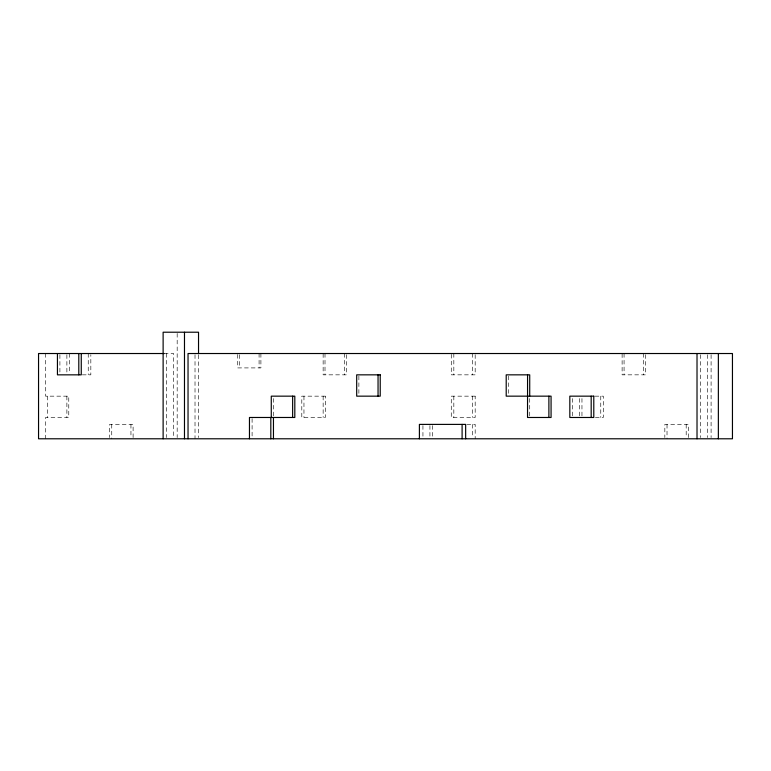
<?xml version="1.0" encoding="UTF-8"?>
<svg xmlns="http://www.w3.org/2000/svg" width="771" height="771" viewBox="0 0 771 771"><rect width="100%" height="100%" fill="white"/><g stroke="black" fill="none" stroke-linecap="round" stroke-linejoin="round"><path stroke-width="0.58" stroke-dasharray="3.85 2.89" d="M164.271 353.523L173.668 353.523L173.668 437.591M82.314 374.841L90.833 374.841L90.833 354.708M595.01 396.159L603.308 396.159L603.308 417.477L595.01 417.477M466.879 424.397L475.177 424.397L475.177 438.786M711.093 354.727L711.093 437.591M707.547 354.727L707.547 437.591M700.56 354.727L700.56 437.591M688.378 437.591L688.378 424.397L664.833 424.397L664.833 437.591M686.19 424.397L686.19 437.591M667.021 424.397L667.021 438.786M645.423 354.708L645.423 374.841L622.12 374.841L622.12 353.523M643.477 353.523L643.477 374.841M624.067 353.523L624.067 374.841M600.763 396.159L600.763 417.477M581.96 398.53L581.96 417.477M579.416 398.53L579.416 416.292M572.429 398.53L572.429 416.292M529.716 398.53L529.716 416.292M508.368 376.026L508.368 394.974M475.177 354.708L475.177 374.841L451.276 374.841L451.276 353.523M472.633 353.523L472.633 374.841M472.633 396.159L472.633 417.477M472.633 424.397L472.633 437.591M453.83 353.523L453.83 374.841M453.83 396.159L453.83 417.477M432.473 425.602L432.473 437.591M429.929 425.602L429.929 437.591M422.942 425.602L422.942 437.591M358.881 376.026L358.881 394.974M346.362 354.708L346.362 374.841L323.145 374.841L323.145 353.523M344.502 353.523L344.502 374.841M325.005 353.523L325.005 374.841M323.145 396.159L323.145 417.477M303.957 396.159L303.957 417.477M273.454 398.53L273.454 416.292M260.906 353.523L260.906 367.912L237.728 367.912L237.728 353.523M259.085 353.523L259.085 367.912M252.098 418.653L252.098 437.6M239.55 354.727L239.55 367.912M198.532 354.968L198.532 437.591M195.015 354.727L195.015 438.786M177.176 333.409L177.176 437.591M166.681 353.523L166.681 437.591M133.104 437.591L133.104 424.397L109.598 424.397L109.598 437.591M130.954 424.397L130.954 437.591M111.747 424.397L111.747 438.786M88.241 353.523L88.241 374.841M69.477 353.523L69.477 372.47M66.884 354.708L66.884 372.47M66.884 396.159L66.884 417.477M59.907 354.708L59.907 372.47M47.416 396.159L47.416 417.477M45.528 353.523L45.528 396.159L68.773 396.159L68.773 417.477L45.528 417.477L45.528 438.786M325.314 396.159L301.798 396.159L301.798 417.477L325.314 417.477L325.314 396.159M475.177 396.159L451.276 396.159L451.276 417.477L475.177 417.477L475.177 396.159"/><path stroke-width="1.16" d="M164.271 353.523L38.55 353.523L38.55 438.786L732.45 438.786L732.45 353.523L188.037 353.523L188.037 438.786M718.36 353.523L718.36 438.786M697.013 353.523L697.013 438.786M591.184 396.159L591.184 417.477M548.885 396.159L548.885 417.477M529.716 396.159L529.716 374.841L506.21 374.841L506.21 396.159L551.072 396.159L551.072 417.477L527.528 417.477L527.566 374.841M465.655 438.786L465.655 424.397L419.395 424.397L419.395 438.786M462.099 424.397L462.099 438.786M378.05 374.841L378.05 396.159M292.633 396.159L292.633 417.477M273.454 417.477L273.454 438.786M271.276 417.477L271.276 396.159L294.811 396.159L294.811 417.477L249.457 417.477L249.457 438.786M270.814 417.477L270.814 438.786M198.532 353.764L198.532 332.214L163.124 332.214L163.124 438.786M184.481 332.214L184.481 438.786M81.263 353.523L81.263 374.841L57.44 374.841L57.44 353.523M78.796 353.523L78.796 374.841M380.228 374.841L356.694 374.841L356.694 396.159L380.228 396.159L380.228 374.841M593.786 396.159L569.827 396.159L569.827 417.477L593.786 417.477L593.786 396.159"/></g></svg>
